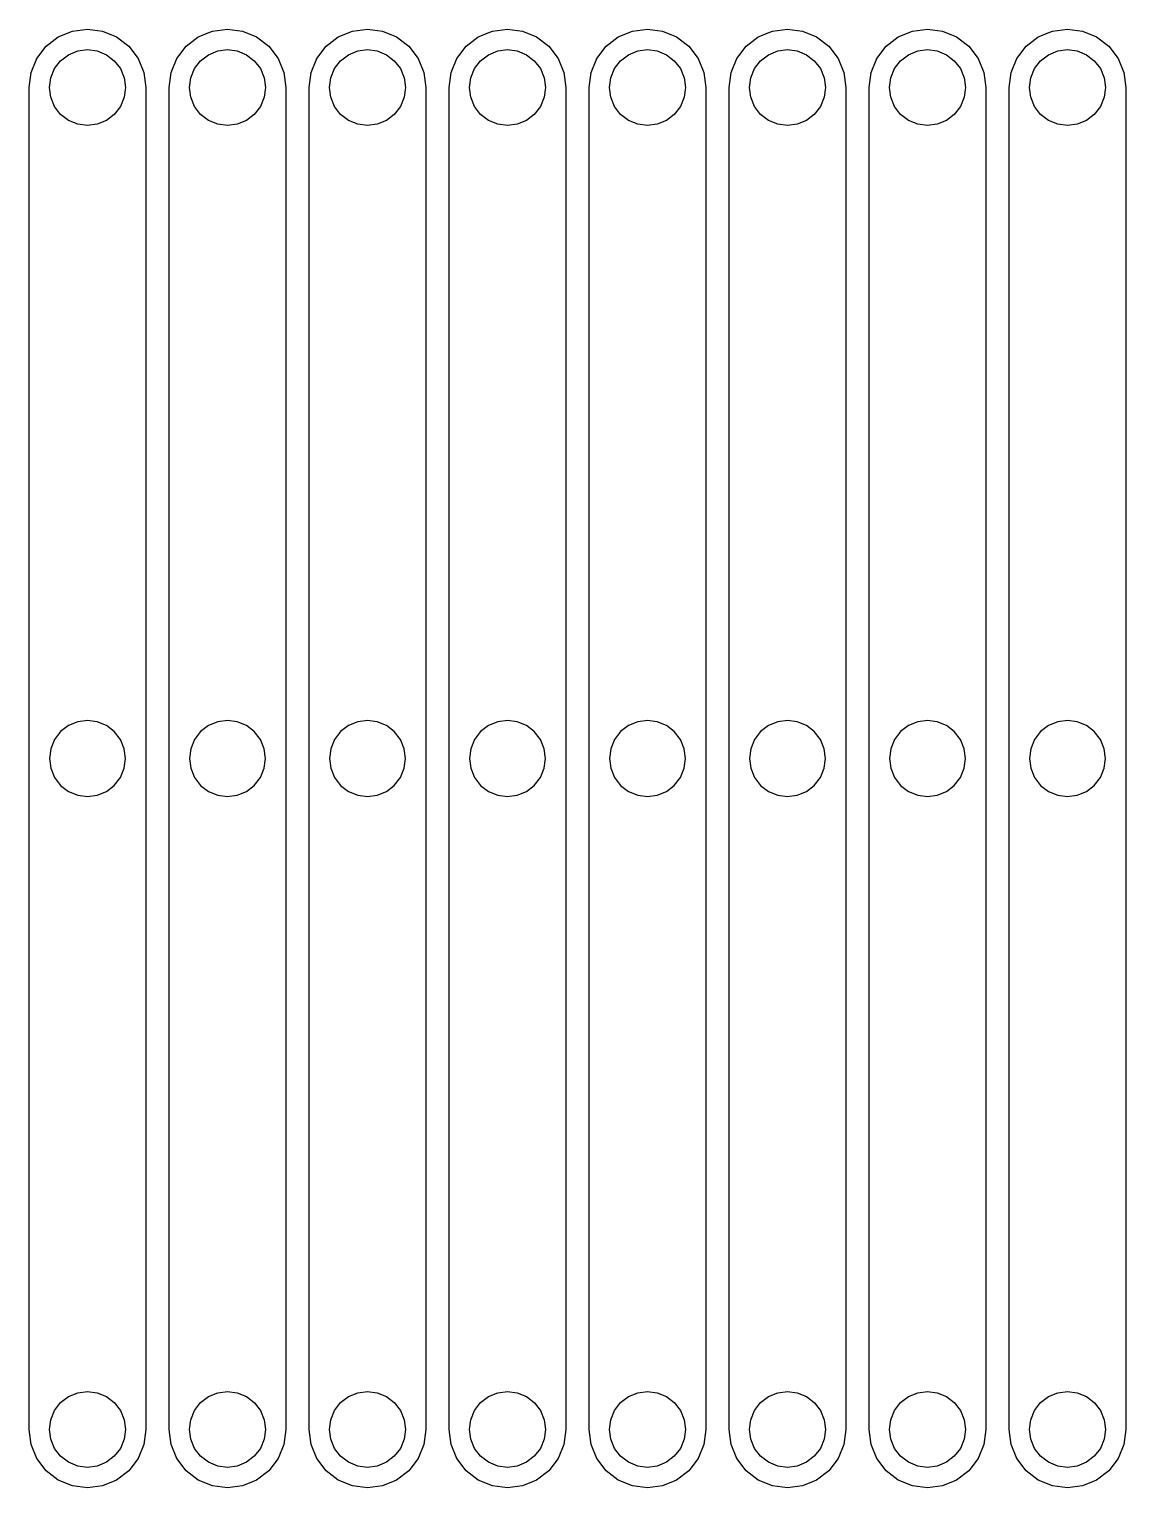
# Model space of a CAD drawing. Extents: x 0 to 188, y 0 to 250.
import ezdxf

# ---------------------------------------------------------------- set-up
doc = ezdxf.new("R2010")
doc.units = 0
doc.layers.add('GROUP0', color=18, linetype='CONTINUOUS')

msp = doc.modelspace()

# ---------------------------------------------------------------- linework, layer by layer
at = {"layer": 'GROUP0'}
for points in [[(2.93, 2.93), (1.34, 5), (0.34, 7.41), (0, 10), (0, 240), (0.34, 242.59), (1.34, 245), (2.93, 247.07), (5, 248.66), (7.41, 249.66), (10, 250), (12.59, 249.66), (15, 248.66), (17.07, 247.07), (18.66, 245), (19.66, 242.59), (20, 240), (20, 10), (19.66, 7.41), (18.66, 5), (17.07, 2.93), (15, 1.34), (12.59, 0.34), (10, 0), (7.41, 0.34), (5, 1.34)], [(26.93, 2.93), (25.34, 5), (24.34, 7.41), (24, 10), (24, 240), (24.34, 242.59), (25.34, 245), (26.93, 247.07), (29, 248.66), (31.41, 249.66), (34, 250), (36.59, 249.66), (39, 248.66), (41.07, 247.07), (42.66, 245), (43.66, 242.59), (44, 240), (44, 10), (43.66, 7.41), (42.66, 5), (41.07, 2.93), (39, 1.34), (36.59, 0.34), (34, 0), (31.41, 0.34), (29, 1.34)], [(50.93, 2.93), (49.34, 5), (48.34, 7.41), (48, 10), (48, 240), (48.34, 242.59), (49.34, 245), (50.93, 247.07), (53, 248.66), (55.41, 249.66), (58, 250), (60.59, 249.66), (63, 248.66), (65.07, 247.07), (66.66, 245), (67.66, 242.59), (68, 240), (68, 10), (67.66, 7.41), (66.66, 5), (65.07, 2.93), (63, 1.34), (60.59, 0.34), (58, 0), (55.41, 0.34), (53, 1.34)], [(74.93, 2.93), (73.34, 5), (72.34, 7.41), (72, 10), (72, 240), (72.34, 242.59), (73.34, 245), (74.93, 247.07), (77, 248.66), (79.41, 249.66), (82, 250), (84.59, 249.66), (87, 248.66), (89.07, 247.07), (90.66, 245), (91.66, 242.59), (92, 240), (92, 10), (91.66, 7.41), (90.66, 5), (89.07, 2.93), (87, 1.34), (84.59, 0.34), (82, 0), (79.41, 0.34), (77, 1.34)], [(101, 1.34), (98.93, 2.93), (97.34, 5), (96.34, 7.41), (96, 10), (96, 240), (96.34, 242.59), (97.34, 245), (98.93, 247.07), (101, 248.66), (103.41, 249.66), (106, 250), (108.59, 249.66), (111, 248.66), (113.07, 247.07), (114.66, 245), (115.66, 242.59), (116, 240), (116, 10), (115.66, 7.41), (114.66, 5), (113.07, 2.93), (111, 1.34), (108.59, 0.34), (106, 0), (103.41, 0.34)], [(125, 1.34), (122.93, 2.93), (121.34, 5), (120.34, 7.41), (120, 10), (120, 240), (120.34, 242.59), (121.34, 245), (122.93, 247.07), (125, 248.66), (127.41, 249.66), (130, 250), (132.59, 249.66), (135, 248.66), (137.07, 247.07), (138.66, 245), (139.66, 242.59), (140, 240), (140, 10), (139.66, 7.41), (138.66, 5), (137.07, 2.93), (135, 1.34), (132.59, 0.34), (130, 0), (127.41, 0.34)], [(149, 1.34), (146.93, 2.93), (145.34, 5), (144.34, 7.41), (144, 10), (144, 240), (144.34, 242.59), (145.34, 245), (146.93, 247.07), (149, 248.66), (151.41, 249.66), (154, 250), (156.59, 249.66), (159, 248.66), (161.07, 247.07), (162.66, 245), (163.66, 242.59), (164, 240), (164, 10), (163.66, 7.41), (162.66, 5), (161.07, 2.93), (159, 1.34), (156.59, 0.34), (154, 0), (151.41, 0.34)], [(173, 1.34), (170.93, 2.93), (169.34, 5), (168.34, 7.41), (168, 10), (168, 240), (168.34, 242.59), (169.34, 245), (170.93, 247.07), (173, 248.66), (175.41, 249.66), (178, 250), (180.59, 249.66), (183, 248.66), (185.07, 247.07), (186.66, 245), (187.66, 242.59), (188, 240), (188, 10), (187.66, 7.41), (186.66, 5), (185.07, 2.93), (183, 1.34), (180.59, 0.34), (178, 0), (175.41, 0.34)], [(3.72, 238.32), (3.5, 240), (3.72, 241.68), (4.37, 243.25), (5.4, 244.6), (6.75, 245.63), (8.32, 246.28), (10, 246.5), (11.68, 246.28), (13.25, 245.63), (14.6, 244.6), (15.63, 243.25), (16.28, 241.68), (16.5, 240), (16.28, 238.32), (15.63, 236.75), (14.6, 235.4), (13.25, 234.37), (11.68, 233.72), (10, 233.5), (8.32, 233.72), (6.75, 234.37), (5.4, 235.4), (4.37, 236.75)], [(27.72, 238.32), (27.5, 240), (27.72, 241.68), (28.37, 243.25), (29.4, 244.6), (30.75, 245.63), (32.32, 246.28), (34, 246.5), (35.68, 246.28), (37.25, 245.63), (38.6, 244.6), (39.63, 243.25), (40.28, 241.68), (40.5, 240), (40.28, 238.32), (39.63, 236.75), (38.6, 235.4), (37.25, 234.37), (35.68, 233.72), (34, 233.5), (32.32, 233.72), (30.75, 234.37), (29.4, 235.4), (28.37, 236.75)], [(52.37, 236.75), (51.72, 238.32), (51.5, 240), (51.72, 241.68), (52.37, 243.25), (53.4, 244.6), (54.75, 245.63), (56.32, 246.28), (58, 246.5), (59.68, 246.28), (61.25, 245.63), (62.6, 244.6), (63.63, 243.25), (64.28, 241.68), (64.5, 240), (64.28, 238.32), (63.63, 236.75), (62.6, 235.4), (61.25, 234.37), (59.68, 233.72), (58, 233.5), (56.32, 233.72), (54.75, 234.37), (53.4, 235.4)], [(76.37, 236.75), (75.72, 238.32), (75.5, 240), (75.72, 241.68), (76.37, 243.25), (77.4, 244.6), (78.75, 245.63), (80.32, 246.28), (82, 246.5), (83.68, 246.28), (85.25, 245.63), (86.6, 244.6), (87.63, 243.25), (88.28, 241.68), (88.5, 240), (88.28, 238.32), (87.63, 236.75), (86.6, 235.4), (85.25, 234.37), (83.68, 233.72), (82, 233.5), (80.32, 233.72), (78.75, 234.37), (77.4, 235.4)], [(100.37, 236.75), (99.72, 238.32), (99.5, 240), (99.72, 241.68), (100.37, 243.25), (101.4, 244.6), (102.75, 245.63), (104.32, 246.28), (106, 246.5), (107.68, 246.28), (109.25, 245.63), (110.6, 244.6), (111.63, 243.25), (112.28, 241.68), (112.5, 240), (112.28, 238.32), (111.63, 236.75), (110.6, 235.4), (109.25, 234.37), (107.68, 233.72), (106, 233.5), (104.32, 233.72), (102.75, 234.37), (101.4, 235.4)], [(124.37, 236.75), (123.72, 238.32), (123.5, 240), (123.72, 241.68), (124.37, 243.25), (125.4, 244.6), (126.75, 245.63), (128.32, 246.28), (130, 246.5), (131.68, 246.28), (133.25, 245.63), (134.6, 244.6), (135.63, 243.25), (136.28, 241.68), (136.5, 240), (136.28, 238.32), (135.63, 236.75), (134.6, 235.4), (133.25, 234.37), (131.68, 233.72), (130, 233.5), (128.32, 233.72), (126.75, 234.37), (125.4, 235.4)], [(148.37, 236.75), (147.72, 238.32), (147.5, 240), (147.72, 241.68), (148.37, 243.25), (149.4, 244.6), (150.75, 245.63), (152.32, 246.28), (154, 246.5), (155.68, 246.28), (157.25, 245.63), (158.6, 244.6), (159.63, 243.25), (160.28, 241.68), (160.5, 240), (160.28, 238.32), (159.63, 236.75), (158.6, 235.4), (157.25, 234.37), (155.68, 233.72), (154, 233.5), (152.32, 233.72), (150.75, 234.37), (149.4, 235.4)], [(172.37, 236.75), (171.72, 238.32), (171.5, 240), (171.72, 241.68), (172.37, 243.25), (173.4, 244.6), (174.75, 245.63), (176.32, 246.28), (178, 246.5), (179.68, 246.28), (181.25, 245.63), (182.6, 244.6), (183.63, 243.25), (184.28, 241.68), (184.5, 240), (184.28, 238.32), (183.63, 236.75), (182.6, 235.4), (181.25, 234.37), (179.68, 233.72), (178, 233.5), (176.32, 233.72), (174.75, 234.37), (173.4, 235.4)], [(5.4, 120.4), (6.75, 119.37), (8.32, 118.72), (10, 118.5), (11.68, 118.72), (13.25, 119.37), (14.6, 120.4), (15.63, 121.75), (16.28, 123.32), (16.5, 125), (16.28, 126.68), (15.63, 128.25), (14.6, 129.6), (13.25, 130.63), (11.68, 131.28), (10, 131.5), (8.32, 131.28), (6.75, 130.63), (5.4, 129.6), (4.37, 128.25), (3.72, 126.68), (3.5, 125), (3.72, 123.32), (4.37, 121.75)], [(28.37, 121.75), (29.4, 120.4), (30.75, 119.37), (32.32, 118.72), (34, 118.5), (35.68, 118.72), (37.25, 119.37), (38.6, 120.4), (39.63, 121.75), (40.28, 123.32), (40.5, 125), (40.28, 126.68), (39.63, 128.25), (38.6, 129.6), (37.25, 130.63), (35.68, 131.28), (34, 131.5), (32.32, 131.28), (30.75, 130.63), (29.4, 129.6), (28.37, 128.25), (27.72, 126.68), (27.5, 125), (27.72, 123.32)], [(53.4, 120.4), (54.75, 119.37), (56.32, 118.72), (58, 118.5), (59.68, 118.72), (61.25, 119.37), (62.6, 120.4), (63.63, 121.75), (64.28, 123.32), (64.5, 125), (64.28, 126.68), (63.63, 128.25), (62.6, 129.6), (61.25, 130.63), (59.68, 131.28), (58, 131.5), (56.32, 131.28), (54.75, 130.63), (53.4, 129.6), (52.37, 128.25), (51.72, 126.68), (51.5, 125), (51.72, 123.32), (52.37, 121.75)], [(77.4, 120.4), (78.75, 119.37), (80.32, 118.72), (82, 118.5), (83.68, 118.72), (85.25, 119.37), (86.6, 120.4), (87.63, 121.75), (88.28, 123.32), (88.5, 125), (88.28, 126.68), (87.63, 128.25), (86.6, 129.6), (85.25, 130.63), (83.68, 131.28), (82, 131.5), (80.32, 131.28), (78.75, 130.63), (77.4, 129.6), (76.37, 128.25), (75.72, 126.68), (75.5, 125), (75.72, 123.32), (76.37, 121.75)], [(101.4, 120.4), (102.75, 119.37), (104.32, 118.72), (106, 118.5), (107.68, 118.72), (109.25, 119.37), (110.6, 120.4), (111.63, 121.75), (112.28, 123.32), (112.5, 125), (112.28, 126.68), (111.63, 128.25), (110.6, 129.6), (109.25, 130.63), (107.68, 131.28), (106, 131.5), (104.32, 131.28), (102.75, 130.63), (101.4, 129.6), (100.37, 128.25), (99.72, 126.68), (99.5, 125), (99.72, 123.32), (100.37, 121.75)], [(125.4, 120.4), (126.75, 119.37), (128.32, 118.72), (130, 118.5), (131.68, 118.72), (133.25, 119.37), (134.6, 120.4), (135.63, 121.75), (136.28, 123.32), (136.5, 125), (136.28, 126.68), (135.63, 128.25), (134.6, 129.6), (133.25, 130.63), (131.68, 131.28), (130, 131.5), (128.32, 131.28), (126.75, 130.63), (125.4, 129.6), (124.37, 128.25), (123.72, 126.68), (123.5, 125), (123.72, 123.32), (124.37, 121.75)], [(149.4, 120.4), (150.75, 119.37), (152.32, 118.72), (154, 118.5), (155.68, 118.72), (157.25, 119.37), (158.6, 120.4), (159.63, 121.75), (160.28, 123.32), (160.5, 125), (160.28, 126.68), (159.63, 128.25), (158.6, 129.6), (157.25, 130.63), (155.68, 131.28), (154, 131.5), (152.32, 131.28), (150.75, 130.63), (149.4, 129.6), (148.37, 128.25), (147.72, 126.68), (147.5, 125), (147.72, 123.32), (148.37, 121.75)], [(173.4, 120.4), (174.75, 119.37), (176.32, 118.72), (178, 118.5), (179.68, 118.72), (181.25, 119.37), (182.6, 120.4), (183.63, 121.75), (184.28, 123.32), (184.5, 125), (184.28, 126.68), (183.63, 128.25), (182.6, 129.6), (181.25, 130.63), (179.68, 131.28), (178, 131.5), (176.32, 131.28), (174.75, 130.63), (173.4, 129.6), (172.37, 128.25), (171.72, 126.68), (171.5, 125), (171.72, 123.32), (172.37, 121.75)], [(5.4, 5.4), (4.37, 6.75), (3.72, 8.32), (3.5, 10), (3.72, 11.68), (4.37, 13.25), (5.4, 14.6), (6.75, 15.63), (8.32, 16.28), (10, 16.5), (11.68, 16.28), (13.25, 15.63), (14.6, 14.6), (15.63, 13.25), (16.28, 11.68), (16.5, 10), (16.28, 8.32), (15.63, 6.75), (14.6, 5.4), (13.25, 4.37), (11.68, 3.72), (10, 3.5), (8.32, 3.72), (6.75, 4.37)], [(29.4, 5.4), (28.37, 6.75), (27.72, 8.32), (27.5, 10), (27.72, 11.68), (28.37, 13.25), (29.4, 14.6), (30.75, 15.63), (32.32, 16.28), (34, 16.5), (35.68, 16.28), (37.25, 15.63), (38.6, 14.6), (39.63, 13.25), (40.28, 11.68), (40.5, 10), (40.28, 8.32), (39.63, 6.75), (38.6, 5.4), (37.25, 4.37), (35.68, 3.72), (34, 3.5), (32.32, 3.72), (30.75, 4.37)], [(53.4, 5.4), (52.37, 6.75), (51.72, 8.32), (51.5, 10), (51.72, 11.68), (52.37, 13.25), (53.4, 14.6), (54.75, 15.63), (56.32, 16.28), (58, 16.5), (59.68, 16.28), (61.25, 15.63), (62.6, 14.6), (63.63, 13.25), (64.28, 11.68), (64.5, 10), (64.28, 8.32), (63.63, 6.75), (62.6, 5.4), (61.25, 4.37), (59.68, 3.72), (58, 3.5), (56.32, 3.72), (54.75, 4.37)], [(77.4, 5.4), (76.37, 6.75), (75.72, 8.32), (75.5, 10), (75.72, 11.68), (76.37, 13.25), (77.4, 14.6), (78.75, 15.63), (80.32, 16.28), (82, 16.5), (83.68, 16.28), (85.25, 15.63), (86.6, 14.6), (87.63, 13.25), (88.28, 11.68), (88.5, 10), (88.28, 8.32), (87.63, 6.75), (86.6, 5.4), (85.25, 4.37), (83.68, 3.72), (82, 3.5), (80.32, 3.72), (78.75, 4.37)], [(102.75, 4.37), (101.4, 5.4), (100.37, 6.75), (99.72, 8.32), (99.5, 10), (99.72, 11.68), (100.37, 13.25), (101.4, 14.6), (102.75, 15.63), (104.32, 16.28), (106, 16.5), (107.68, 16.28), (109.25, 15.63), (110.6, 14.6), (111.63, 13.25), (112.28, 11.68), (112.5, 10), (112.28, 8.32), (111.63, 6.75), (110.6, 5.4), (109.25, 4.37), (107.68, 3.72), (106, 3.5), (104.32, 3.72)], [(126.75, 4.37), (125.4, 5.4), (124.37, 6.75), (123.72, 8.32), (123.5, 10), (123.72, 11.68), (124.37, 13.25), (125.4, 14.6), (126.75, 15.63), (128.32, 16.28), (130, 16.5), (131.68, 16.28), (133.25, 15.63), (134.6, 14.6), (135.63, 13.25), (136.28, 11.68), (136.5, 10), (136.28, 8.32), (135.63, 6.75), (134.6, 5.4), (133.25, 4.37), (131.68, 3.72), (130, 3.5), (128.32, 3.72)], [(150.75, 4.37), (149.4, 5.4), (148.37, 6.75), (147.72, 8.32), (147.5, 10), (147.72, 11.68), (148.37, 13.25), (149.4, 14.6), (150.75, 15.63), (152.32, 16.28), (154, 16.5), (155.68, 16.28), (157.25, 15.63), (158.6, 14.6), (159.63, 13.25), (160.28, 11.68), (160.5, 10), (160.28, 8.32), (159.63, 6.75), (158.6, 5.4), (157.25, 4.37), (155.68, 3.72), (154, 3.5), (152.32, 3.72)], [(174.75, 4.37), (173.4, 5.4), (172.37, 6.75), (171.72, 8.32), (171.5, 10), (171.72, 11.68), (172.37, 13.25), (173.4, 14.6), (174.75, 15.63), (176.32, 16.28), (178, 16.5), (179.68, 16.28), (181.25, 15.63), (182.6, 14.6), (183.63, 13.25), (184.28, 11.68), (184.5, 10), (184.28, 8.32), (183.63, 6.75), (182.6, 5.4), (181.25, 4.37), (179.68, 3.72), (178, 3.5), (176.32, 3.72)]]:
    msp.add_lwpolyline(points, close=True, dxfattribs=at)

doc.saveas('drawing.dxf')
